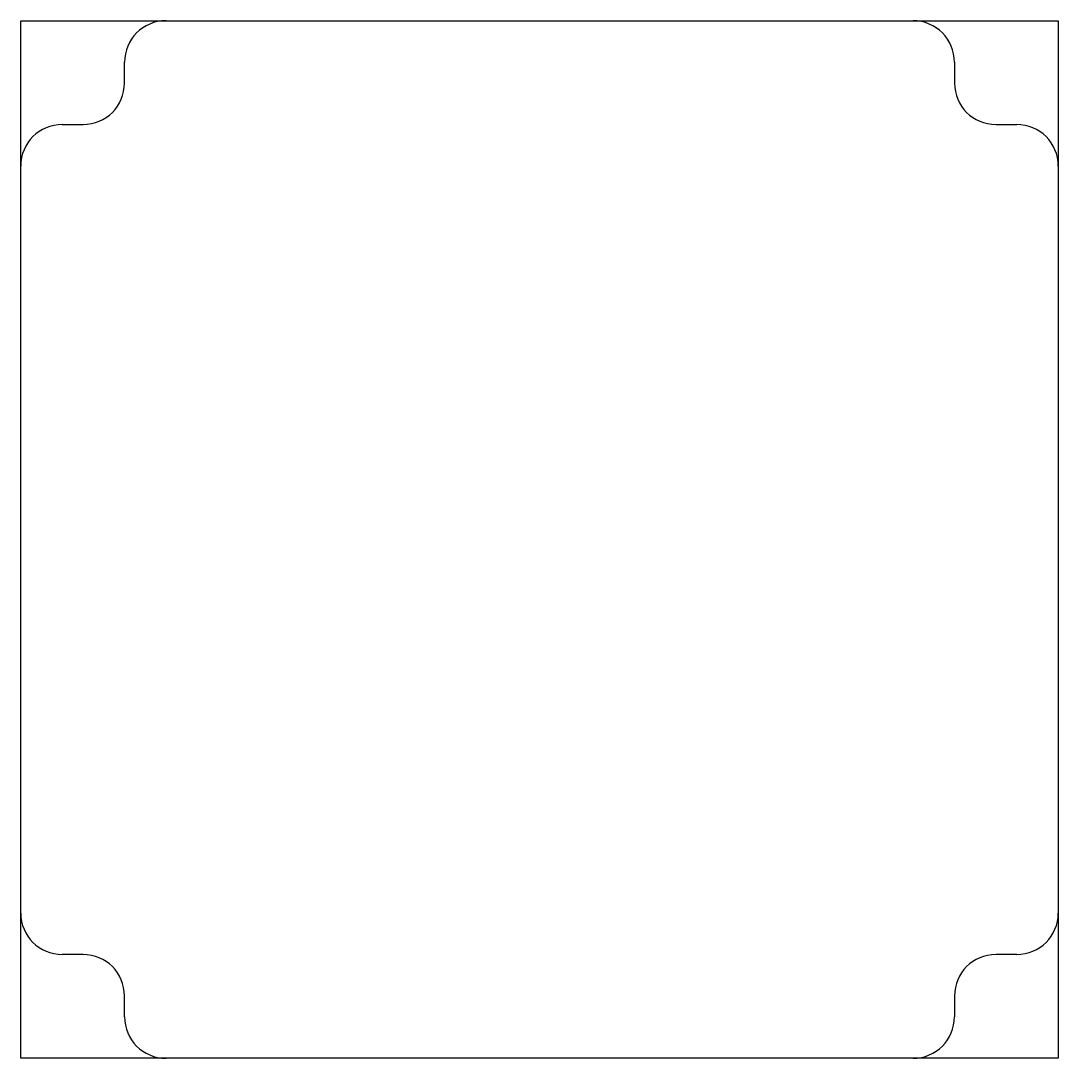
# Model space of a CAD drawing. Header units: metres. Extents: x 0 to 1, y 0 to 1.
import ezdxf

# ---------------------------------------------------------------- set-up
doc = ezdxf.new("R2010")
doc.units = ezdxf.units.M
doc.layers.add('junk', color=7, linetype='CONTINUOUS')
doc.layers.add('Stock', color=7, linetype='CONTINUOUS')

msp = doc.modelspace()

# ---------------------------------------------------------------- linework, layer by layer
at = {"layer": 'junk'}
for p, q in [((0.14, 1), (0.86, 1)), ((0.1, 0.94), (0.1, 0.96)), ((0.9, 0.96), (0.9, 0.94)), ((0.04, 0.9), (0.06, 0.9)), ((0.94, 0.9), (0.96, 0.9)), ((0, 0.14), (0, 0.86)), ((1, 0.86), (1, 0.14)), ((0.06, 0.1), (0.04, 0.1)), ((0.96, 0.1), (0.94, 0.1)), ((0.1, 0.04), (0.1, 0.06)), ((0.9, 0.06), (0.9, 0.04)), ((0.86, 0), (0.14, 0))]:
    msp.add_line(p, q, dxfattribs=at)
for centre, start, end in [((0.14, 0.96), 90, 180), ((0.86, 0.96), 0, 90), ((0.06, 0.94), 270, 360), ((0.94, 0.94), 180, 270), ((0.04, 0.86), 90, 180), ((0.96, 0.86), 0, 90), ((0.04, 0.14), 180, 270), ((0.96, 0.14), 270, 360), ((0.06, 0.06), 0, 90), ((0.94, 0.06), 90, 180), ((0.14, 0.04), 180, 270), ((0.86, 0.04), 270, 360)]:
    msp.add_arc(centre, 0.04, start, end, dxfattribs=at)
at = {"layer": 'Stock'}
for p, q in [((0, 0, 0.04), (0, 1, 0.04)), ((0, 1, 0.04), (1, 1, 0.04)), ((1, 1, 0.04), (1, 0, 0.04)), ((1, 0, 0.04), (0, 0, 0.04))]:
    msp.add_line(p, q, dxfattribs=at)

doc.saveas('drawing.dxf')
